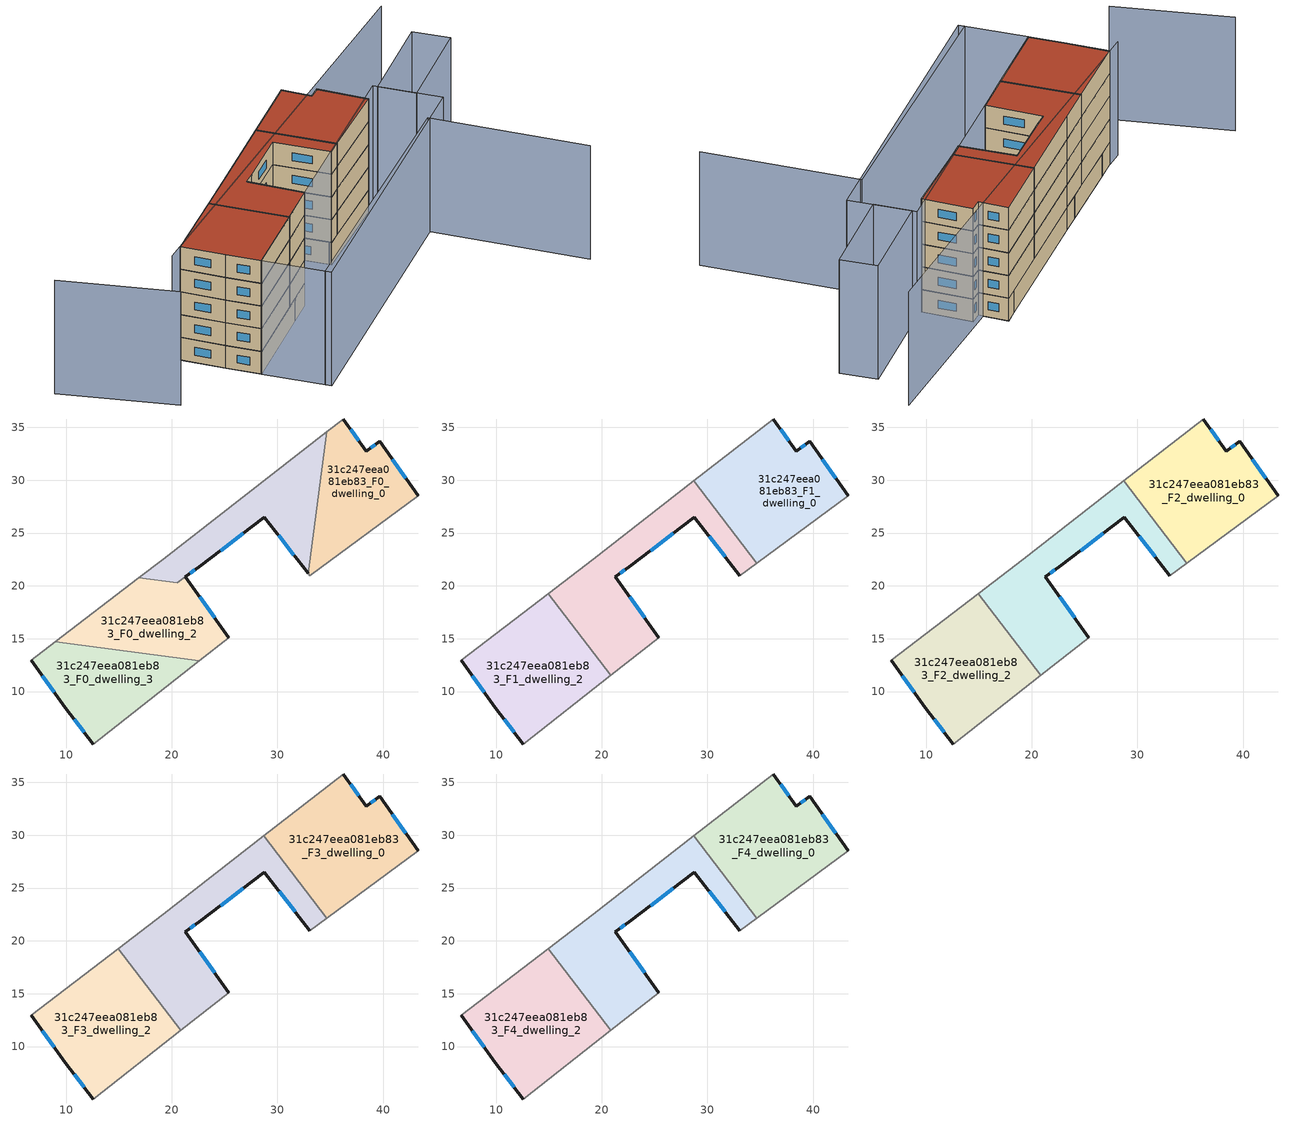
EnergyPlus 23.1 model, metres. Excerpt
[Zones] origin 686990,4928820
31c247eea081eb83_F0_dwelling_0
 floor ground (EU_floor_Construction): 43.34,28.52 39.7,33.67 38.39,32.75 36.24,35.79 34.68,34.58 32.91,21.19 33.08,20.97 z0
 wall outside (EU_wall_Construction): 36.24,35.79 38.39,32.75 39.7,33.67 43.34,28.52 z0:3
 wall adiabatic (EU_wall_Construction): 43.34,28.52 33.08,20.97 32.91,21.19 / 34.68,34.58 36.24,35.79 z0:3
 wall to 31c247eea081eb83_F0_dwelling_1 (EU_wall_Construction): 32.91,21.19 34.68,34.58 z0:3
 window (EU_Window_Construction): 38.81,33.05 39.27,33.37 / 40.88,32 42.15,30.2 / 36.94,34.8 37.69,33.74 z0.98:2.02
31c247eea081eb83_F0_dwelling_1
 floor ground (EU_floor_Construction): 32.91,21.19 34.68,34.58 19.19,22.53 16.9,20.78 20.51,20.3 22.63,21.81 28.77,26.51 z0
 wall outside (EU_wall_Construction): 32.91,21.19 28.77,26.51 22.63,21.81 21.3,20.86 z0:3
 wall adiabatic (EU_wall_Construction): 16.9,20.78 19.19,22.53 34.68,34.58 z0:3
 wall to 31c247eea081eb83_F0_dwelling_2 (EU_wall_Construction): 20.5,20.3 16.9,20.78 / 21.3,20.86 20.51,20.3 z0:3
 window (EU_Window_Construction): 31.56,22.92 30.11,24.78 / 26.77,24.99 24.62,23.34 / 22.19,21.51 21.73,21.17 z0.98:2.02
31c247eea081eb83_F0_dwelling_2
 floor ground (EU_floor_Construction): 25.41,15.1 21.3,20.86 20.51,20.3 16.9,20.78 8.97,14.7 22.6,12.9 z0
 wall outside (EU_wall_Construction): 21.3,20.86 25.41,15.1 z0:3
 wall adiabatic (EU_wall_Construction): 8.97,14.7 16.9,20.78 / 25.41,15.1 22.6,12.9 z0:3
 wall to 31c247eea081eb83_F0_dwelling_3 (EU_wall_Construction): 22.6,12.9 8.97,14.7 z0:3
 window (EU_Window_Construction): 22.63,18.99 24.07,16.98 z0.98:2.02
31c247eea081eb83_F0_dwelling_3
 floor ground (EU_floor_Construction): 22.6,12.9 8.97,14.7 6.7,12.95 9.93,8.47 12.59,5.03 z0
 wall outside (EU_wall_Construction): 12.59,5.03 9.93,8.47 6.7,12.95 z0:3
 wall adiabatic (EU_wall_Construction): 22.6,12.9 12.59,5.03 / 6.7,12.95 8.97,14.7 z0:3
 window (EU_Window_Construction): 11.72,6.15 10.79,7.36 / 8.88,9.93 7.75,11.5 z0.98:2.02
31c247eea081eb83_F1_dwelling_0
 floor to 31c247eea081eb83_F0_dwelling_0 (EU_floor_Construction): 43.34,28.52 39.7,33.67 38.39,32.75 36.24,35.79 34.68,34.58 33.28,23.99 34.68,22.15 z3
 floor to 31c247eea081eb83_F0_dwelling_1 (EU_floor_Construction): 33.28,23.99 34.68,34.58 28.72,29.95 z3
 wall outside (EU_wall_Construction): 36.24,35.79 38.39,32.75 39.7,33.67 43.34,28.52 z3:6
 wall adiabatic (EU_wall_Construction): 43.34,28.52 34.68,22.15 / 28.72,29.95 36.24,35.79 z3:6
 wall to 31c247eea081eb83_F1_dwelling_1 (EU_wall_Construction): 34.68,22.15 28.72,29.95 z3:6
 window (EU_Window_Construction): 40.88,32 42.15,30.2 / 36.94,34.8 37.69,33.74 / 38.81,33.05 39.27,33.37 z3.98:5.02
31c247eea081eb83_F1_dwelling_1
 floor to 31c247eea081eb83_F0_dwelling_0 (EU_floor_Construction): 34.68,22.15 33.28,23.99 32.91,21.19 33.08,20.97 z3
 floor to 31c247eea081eb83_F0_dwelling_1 (EU_floor_Construction): 32.91,21.19 33.28,23.99 28.72,29.95 19.19,22.53 16.9,20.78 20.5,20.3 22.63,21.81 28.77,26.51 z3
 floor to 31c247eea081eb83_F0_dwelling_2 (EU_floor_Construction): 25.41,15.1 21.3,20.86 20.51,20.3 16.9,20.78 14.93,19.27 19.49,13.31 22.6,12.9 z3
 floor to 31c247eea081eb83_F0_dwelling_3 (EU_floor_Construction): 22.6,12.9 19.49,13.31 20.85,11.53 z3
 wall outside (EU_wall_Construction): 33.08,20.97 28.77,26.51 22.63,21.81 21.3,20.86 25.41,15.1 z3:6
 wall adiabatic (EU_wall_Construction): 34.68,22.15 33.08,20.97 / 25.41,15.1 20.85,11.53 / 14.93,19.27 19.19,22.53 28.72,29.95 z3:6
 wall to 31c247eea081eb83_F1_dwelling_2 (EU_wall_Construction): 20.85,11.53 14.93,19.27 z3:6
 window (EU_Window_Construction): 31.67,22.78 30.17,24.71 / 26.77,24.99 24.62,23.34 / 22.19,21.51 21.73,21.17 / 22.63,18.99 24.07,16.98 z3.98:5.02
31c247eea081eb83_F1_dwelling_2
 floor to 31c247eea081eb83_F0_dwelling_2 (EU_floor_Construction): 19.49,13.31 14.93,19.27 8.97,14.7 z3
 floor to 31c247eea081eb83_F0_dwelling_3 (EU_floor_Construction): 20.85,11.53 19.49,13.31 8.97,14.7 6.7,12.95 9.93,8.47 12.59,5.03 z3
 wall outside (EU_wall_Construction): 12.59,5.03 9.93,8.47 6.7,12.95 z3:6
 wall adiabatic (EU_wall_Construction): 20.85,11.53 12.59,5.03 / 6.7,12.95 14.93,19.27 z3:6
 window (EU_Window_Construction): 11.72,6.15 10.79,7.36 / 8.88,9.93 7.75,11.5 z3.98:5.02
31c247eea081eb83_F2_dwelling_0
 floor to 31c247eea081eb83_F1_dwelling_0 (EU_floor_Construction): 43.34,28.52 39.7,33.67 38.39,32.75 36.24,35.79 28.72,29.95 34.68,22.15 z6
 wall outside (EU_wall_Construction): 36.24,35.79 38.39,32.75 39.7,33.67 43.34,28.52 z6:9
 wall adiabatic (EU_wall_Construction): 43.34,28.52 34.68,22.15 / 28.72,29.95 36.24,35.79 z6:9
 wall to 31c247eea081eb83_F2_dwelling_1 (EU_wall_Construction): 34.68,22.15 28.72,29.95 z6:9
 window (EU_Window_Construction): 40.88,32 42.15,30.2 / 36.94,34.8 37.69,33.74 / 38.81,33.05 39.27,33.37 z6.98:8.02
31c247eea081eb83_F2_dwelling_1
 floor to 31c247eea081eb83_F1_dwelling_1 (EU_floor_Construction): 33.08,20.97 34.68,22.15 28.72,29.95 19.19,22.53 14.93,19.27 20.85,11.53 25.41,15.1 21.3,20.86 22.63,21.81 28.77,26.51 z6
 wall outside (EU_wall_Construction): 33.08,20.97 28.77,26.51 22.63,21.81 21.3,20.86 25.41,15.1 z6:9
 wall adiabatic (EU_wall_Construction): 34.68,22.15 33.08,20.97 / 25.41,15.1 20.85,11.53 / 14.93,19.27 19.19,22.53 28.72,29.95 z6:9
 wall to 31c247eea081eb83_F2_dwelling_2 (EU_wall_Construction): 20.85,11.53 14.93,19.27 z6:9
 window (EU_Window_Construction): 31.67,22.78 30.17,24.71 / 26.77,24.99 24.62,23.34 / 22.19,21.51 21.73,21.17 / 22.63,18.99 24.07,16.98 z6.98:8.02
31c247eea081eb83_F2_dwelling_2
 floor to 31c247eea081eb83_F1_dwelling_2 (EU_floor_Construction): 20.85,11.53 14.93,19.27 6.7,12.95 9.93,8.47 12.59,5.03 z6
 wall outside (EU_wall_Construction): 12.59,5.03 9.93,8.47 6.7,12.95 z6:9
 wall adiabatic (EU_wall_Construction): 20.85,11.53 12.59,5.03 / 6.7,12.95 14.93,19.27 z6:9
 window (EU_Window_Construction): 11.72,6.15 10.79,7.36 / 8.88,9.93 7.75,11.5 z6.98:8.02
31c247eea081eb83_F3_dwelling_0
 floor to 31c247eea081eb83_F2_dwelling_0 (EU_floor_Construction): 43.34,28.52 39.7,33.67 38.39,32.75 36.24,35.79 28.72,29.95 34.68,22.15 z9
 wall outside (EU_wall_Construction): 36.24,35.79 38.39,32.75 39.7,33.67 43.34,28.52 z9:12
 wall adiabatic (EU_wall_Construction): 43.34,28.52 34.68,22.15 / 28.72,29.95 36.24,35.79 z9:12
 wall to 31c247eea081eb83_F3_dwelling_1 (EU_wall_Construction): 34.68,22.15 28.72,29.95 z9:12
 window (EU_Window_Construction): 40.88,32 42.15,30.2 / 36.94,34.8 37.69,33.74 / 38.81,33.05 39.27,33.37 z9.98:11.02
31c247eea081eb83_F3_dwelling_1
 floor to 31c247eea081eb83_F2_dwelling_1 (EU_floor_Construction): 33.08,20.97 34.68,22.15 28.72,29.95 19.19,22.53 14.93,19.27 20.85,11.53 25.41,15.1 21.3,20.86 22.63,21.81 28.77,26.51 z9
 wall outside (EU_wall_Construction): 33.08,20.97 28.77,26.51 22.63,21.81 21.3,20.86 25.41,15.1 z9:12
 wall adiabatic (EU_wall_Construction): 34.68,22.15 33.08,20.97 / 25.41,15.1 20.85,11.53 / 14.93,19.27 19.19,22.53 28.72,29.95 z9:12
 wall to 31c247eea081eb83_F3_dwelling_2 (EU_wall_Construction): 20.85,11.53 14.93,19.27 z9:12
 window (EU_Window_Construction): 31.67,22.78 30.17,24.71 / 26.77,24.99 24.62,23.34 / 22.19,21.51 21.73,21.17 / 22.63,18.99 24.07,16.98 z9.98:11.02
31c247eea081eb83_F3_dwelling_2
 floor to 31c247eea081eb83_F2_dwelling_2 (EU_floor_Construction): 20.85,11.53 14.93,19.27 6.7,12.95 9.93,8.47 12.59,5.03 z9
 wall outside (EU_wall_Construction): 12.59,5.03 9.93,8.47 6.7,12.95 z9:12
 wall adiabatic (EU_wall_Construction): 20.85,11.53 12.59,5.03 / 6.7,12.95 14.93,19.27 z9:12
 window (EU_Window_Construction): 11.72,6.15 10.79,7.36 / 8.88,9.93 7.75,11.5 z9.98:11.02
31c247eea081eb83_F4_dwelling_0
 floor to 31c247eea081eb83_F3_dwelling_0 (EU_floor_Construction): 43.34,28.52 39.7,33.67 38.39,32.75 36.24,35.79 28.72,29.95 34.68,22.15 z12
 wall outside (EU_wall_Construction): 36.24,35.79 38.39,32.75 39.7,33.67 43.34,28.52 z12:15
 wall adiabatic (EU_wall_Construction): 43.34,28.52 34.68,22.15 / 28.72,29.95 36.24,35.79 z12:15
 wall to 31c247eea081eb83_F4_dwelling_1 (EU_wall_Construction): 34.68,22.15 28.72,29.95 z12:15
 window (EU_Window_Construction): 40.88,32 42.15,30.2 / 36.94,34.8 37.69,33.74 / 38.81,33.05 39.27,33.37 z12.98:14.02
 roof outside (EU_roof_Construction): 39.7,33.67 43.34,28.52 34.68,22.15 28.72,29.95 36.24,35.79 38.39,32.75 z15
31c247eea081eb83_F4_dwelling_1
 floor to 31c247eea081eb83_F3_dwelling_1 (EU_floor_Construction): 33.08,20.97 34.68,22.15 28.72,29.95 19.19,22.53 14.93,19.27 20.85,11.53 25.41,15.1 21.3,20.86 22.63,21.81 28.77,26.51 z12
 wall outside (EU_wall_Construction): 33.08,20.97 28.77,26.51 22.63,21.81 21.3,20.86 25.41,15.1 z12:15
 wall adiabatic (EU_wall_Construction): 34.68,22.15 33.08,20.97 / 25.41,15.1 20.85,11.53 / 14.93,19.27 19.19,22.53 28.72,29.95 z12:15
 wall to 31c247eea081eb83_F4_dwelling_2 (EU_wall_Construction): 20.85,11.53 14.93,19.27 z12:15
 window (EU_Window_Construction): 31.67,22.78 30.17,24.71 / 26.77,24.99 24.62,23.34 / 22.19,21.51 21.73,21.17 / 22.63,18.99 24.07,16.98 z12.98:14.02
 roof outside (EU_roof_Construction): 28.72,29.95 34.68,22.15 33.08,20.97 28.77,26.51 22.63,21.81 21.3,20.86 25.41,15.1 20.85,11.53 14.93,19.27 19.19,22.53 z15
31c247eea081eb83_F4_dwelling_2
 floor to 31c247eea081eb83_F3_dwelling_2 (EU_floor_Construction): 20.85,11.53 14.93,19.27 6.7,12.95 9.93,8.47 12.59,5.03 z12
 wall outside (EU_wall_Construction): 12.59,5.03 9.93,8.47 6.7,12.95 z12:15
 wall adiabatic (EU_wall_Construction): 20.85,11.53 12.59,5.03 / 6.7,12.95 14.93,19.27 z12:15
 window (EU_Window_Construction): 11.72,6.15 10.79,7.36 / 8.88,9.93 7.75,11.5 z12.98:14.02
 roof outside (EU_roof_Construction): 14.93,19.27 20.85,11.53 12.59,5.03 9.93,8.47 6.7,12.95 z15
shading: -9.42,14.71 1.05,4.49 / 17.25,-0.97 46.48,21.13 / 46.48,21.13 58.29,5.51 / 56.36,45.06 4.79,11.72 / 50.59,24.01 17.72,-1.59 / 17.72,-1.59 12.53,5.08 / 12.53,5.08 45.4,30.67 / 45.4,30.67 50.59,24.01 / 45.68,30.14 55.96,38.3 / 55.96,38.3 58.85,34.65 / 58.85,34.65 48.57,26.49 / 48.57,26.49 45.68,30.14 z0:15
[Building]
EU S2 Campaign: North Axis=0; Terrain=City; Solar Distribution=FullExterior
[Site:Location]
Bologna: Latitude=44.5; Longitude=11.25; Time Zone=1; Elevation=37
[SizingPeriod:WeatherFileDays]
AnnualSizingPeriod: Begin Month=1; Begin Day of Month=1; End Month=12; End Day of Month=31; Day of Week for Start Day=Monday; Use Weather File Daylight Saving Period=No; Use Weather File Rain and Snow Indicators=No
[MATERIAL]
EU_InternalMass_Material: Roughness=MediumRough; Thickness=0.1; Conductivity=1; Density=1800; Specific Heat=900; Thermal Absorptance=0.9; Solar Absorptance=0.7; Visible Absorptance=0.7
[MATERIAL:NOMASS] Roughness=MediumRough; Thermal Absorptance=0.9; Solar Absorptance=0.7; Visible Absorptance=0.7
Name | Thermal Resistance
EU_wall_NoMass | 0.905828
EU_roof_NoMass | 0.37593
EU_floor_NoMass | 0.67114
[WINDOWMATERIAL:SIMPLEGLAZINGSYSTEM]
EU_Window_SimpleGlazing: UFactor=4.52486; Solar Heat Gain Coefficient=0.85; Visible Transmittance=0.85
[CONSTRUCTION]
EU_wall_Construction: EU_wall_NoMass
EU_roof_Construction: EU_roof_NoMass
EU_floor_Construction: EU_floor_NoMass
EU_InternalMass_Construction: EU_InternalMass_Material
EU_Window_Construction: EU_Window_SimpleGlazing
[ZONE] Type=1; Multiplier=1; Ceiling Height=autocalculate; Floor Area=autocalculate; Part of Total Floor Area=Yes
Name | Volume
31c247eea081eb83_F0_dwelling_0 | 231.346
31c247eea081eb83_F1_dwelling_0; 31c247eea081eb83_F1_dwelling_2 | 308.476
31c247eea081eb83_F2_dwelling_0; 31c247eea081eb83_F3_dwelling_0; 31c247eea081eb83_F4_dwelling_0; 31c247eea081eb83_F1_dwelling_1 | 308.487
31c247eea081eb83_F0_dwelling_1 | 230.057
31c247eea081eb83_F2_dwelling_1; 31c247eea081eb83_F3_dwelling_1; 31c247eea081eb83_F4_dwelling_1 | 308.495
31c247eea081eb83_F0_dwelling_2 | 232.693
31c247eea081eb83_F2_dwelling_2; 31c247eea081eb83_F3_dwelling_2; 31c247eea081eb83_F4_dwelling_2 | 308.481
31c247eea081eb83_F0_dwelling_3 | 231.362
[INTERNALMASS] Construction=EU_InternalMass_Construction
Name | Zone or ZoneList | Surface Area
31c247eea081eb83_F0_dwelling_0_EU_InternalMass | 31c247eea081eb83_F0_dwelling_0 | 77.1157
31c247eea081eb83_F0_dwelling_1_EU_InternalMass | 31c247eea081eb83_F0_dwelling_1 | 76.6873
31c247eea081eb83_F0_dwelling_2_EU_InternalMass | 31c247eea081eb83_F0_dwelling_2 | 77.5636
31c247eea081eb83_F0_dwelling_3_EU_InternalMass | 31c247eea081eb83_F0_dwelling_3 | 77.1206
31c247eea081eb83_F1_dwelling_0_EU_InternalMass | 31c247eea081eb83_F1_dwelling_0 | 102.829
31c247eea081eb83_F1_dwelling_1_EU_InternalMass | 31c247eea081eb83_F1_dwelling_1 | 102.832
31c247eea081eb83_F1_dwelling_2_EU_InternalMass | 31c247eea081eb83_F1_dwelling_2 | 102.827
31c247eea081eb83_F2_dwelling_0_EU_InternalMass | 31c247eea081eb83_F2_dwelling_0 | 102.829
31c247eea081eb83_F2_dwelling_1_EU_InternalMass | 31c247eea081eb83_F2_dwelling_1 | 102.832
31c247eea081eb83_F2_dwelling_2_EU_InternalMass | 31c247eea081eb83_F2_dwelling_2 | 102.827
31c247eea081eb83_F3_dwelling_0_EU_InternalMass | 31c247eea081eb83_F3_dwelling_0 | 102.829
31c247eea081eb83_F3_dwelling_1_EU_InternalMass | 31c247eea081eb83_F3_dwelling_1 | 102.832
31c247eea081eb83_F3_dwelling_2_EU_InternalMass | 31c247eea081eb83_F3_dwelling_2 | 102.827
31c247eea081eb83_F4_dwelling_0_EU_InternalMass | 31c247eea081eb83_F4_dwelling_0 | 102.829
31c247eea081eb83_F4_dwelling_1_EU_InternalMass | 31c247eea081eb83_F4_dwelling_1 | 102.832
31c247eea081eb83_F4_dwelling_2_EU_InternalMass | 31c247eea081eb83_F4_dwelling_2 | 102.827
[OTHEREQUIPMENT] Fuel Type=Electricity; Design Level Calculation Method=Watts/Area; Power per Zone Floor Area=1; Fraction Latent=0; Fraction Radiant=0; Fraction Lost=0; Carbon Dioxide Generation Rate=0; EndUse Subcategory=EU_Step8_InternalGains
Name | Zone or ZoneList or Space or SpaceList | Schedule
EU_Step8_InternalGain_31c247eea081eb83_F0_dwelling_0_f000 | 31c247eea081eb83_F0_dwelling_0 | EU_Step8_GainSchedule_31c247eea081eb83_F0_dwelling_0_f000
EU_Step8_InternalGain_31c247eea081eb83_F0_dwelling_1_f000 | 31c247eea081eb83_F0_dwelling_1 | EU_Step8_GainSchedule_31c247eea081eb83_F0_dwelling_1_f000
EU_Step8_InternalGain_31c247eea081eb83_F0_dwelling_2_f000 | 31c247eea081eb83_F0_dwelling_2 | EU_Step8_GainSchedule_31c247eea081eb83_F0_dwelling_2_f000
EU_Step8_InternalGain_31c247eea081eb83_F0_dwelling_3_f000 | 31c247eea081eb83_F0_dwelling_3 | EU_Step8_GainSchedule_31c247eea081eb83_F0_dwelling_3_f000
EU_Step8_InternalGain_31c247eea081eb83_F1_dwelling_0_f000 | 31c247eea081eb83_F1_dwelling_0 | EU_Step8_GainSchedule_31c247eea081eb83_F1_dwelling_0_f000
EU_Step8_InternalGain_31c247eea081eb83_F1_dwelling_1_f000 | 31c247eea081eb83_F1_dwelling_1 | EU_Step8_GainSchedule_31c247eea081eb83_F1_dwelling_1_f000
EU_Step8_InternalGain_31c247eea081eb83_F1_dwelling_2_f000 | 31c247eea081eb83_F1_dwelling_2 | EU_Step8_GainSchedule_31c247eea081eb83_F1_dwelling_2_f000
EU_Step8_InternalGain_31c247eea081eb83_F2_dwelling_0_f000 | 31c247eea081eb83_F2_dwelling_0 | EU_Step8_GainSchedule_31c247eea081eb83_F2_dwelling_0_f000
EU_Step8_InternalGain_31c247eea081eb83_F2_dwelling_1_f000 | 31c247eea081eb83_F2_dwelling_1 | EU_Step8_GainSchedule_31c247eea081eb83_F2_dwelling_1_f000
EU_Step8_InternalGain_31c247eea081eb83_F2_dwelling_2_f000 | 31c247eea081eb83_F2_dwelling_2 | EU_Step8_GainSchedule_31c247eea081eb83_F2_dwelling_2_f000
EU_Step8_InternalGain_31c247eea081eb83_F3_dwelling_0_f000 | 31c247eea081eb83_F3_dwelling_0 | EU_Step8_GainSchedule_31c247eea081eb83_F3_dwelling_0_f000
EU_Step8_InternalGain_31c247eea081eb83_F3_dwelling_1_f000 | 31c247eea081eb83_F3_dwelling_1 | EU_Step8_GainSchedule_31c247eea081eb83_F3_dwelling_1_f000
EU_Step8_InternalGain_31c247eea081eb83_F3_dwelling_2_f000 | 31c247eea081eb83_F3_dwelling_2 | EU_Step8_GainSchedule_31c247eea081eb83_F3_dwelling_2_f000
EU_Step8_InternalGain_31c247eea081eb83_F4_dwelling_0_f000 | 31c247eea081eb83_F4_dwelling_0 | EU_Step8_GainSchedule_31c247eea081eb83_F4_dwelling_0_f000
EU_Step8_InternalGain_31c247eea081eb83_F4_dwelling_1_f000 | 31c247eea081eb83_F4_dwelling_1 | EU_Step8_GainSchedule_31c247eea081eb83_F4_dwelling_1_f000
EU_Step8_InternalGain_31c247eea081eb83_F4_dwelling_2_f000 | 31c247eea081eb83_F4_dwelling_2 | EU_Step8_GainSchedule_31c247eea081eb83_F4_dwelling_2_f000
[ZONEVENTILATION:DESIGNFLOWRATE] Schedule=EU_AlwaysOn; Design Flow Rate Calculation Method=AirChanges/Hour; Air Changes per Hour=0.73129; Ventilation Type=Natural; Fan Pressure Rise=0; Fan Total Efficiency=1; Constant Term Coefficient=1; Temperature Term Coefficient=0; Velocity Term Coefficient=0; Velocity Squared Term Coefficient=0; Minimum Indoor Temperature=-100; Maximum Indoor Temperature=100; Delta Temperature=-100; Minimum Outdoor Temperature=-100; Maximum Outdoor Temperature=100; Maximum Wind Speed=40
Name | Zone or ZoneList or Space or SpaceList
EU_ConstantAir_31c247eea081eb83_F0_dwelling_0 | 31c247eea081eb83_F0_dwelling_0
EU_ConstantAir_31c247eea081eb83_F0_dwelling_1 | 31c247eea081eb83_F0_dwelling_1
EU_ConstantAir_31c247eea081eb83_F0_dwelling_2 | 31c247eea081eb83_F0_dwelling_2
EU_ConstantAir_31c247eea081eb83_F0_dwelling_3 | 31c247eea081eb83_F0_dwelling_3
EU_ConstantAir_31c247eea081eb83_F1_dwelling_0 | 31c247eea081eb83_F1_dwelling_0
EU_ConstantAir_31c247eea081eb83_F1_dwelling_1 | 31c247eea081eb83_F1_dwelling_1
EU_ConstantAir_31c247eea081eb83_F1_dwelling_2 | 31c247eea081eb83_F1_dwelling_2
EU_ConstantAir_31c247eea081eb83_F2_dwelling_0 | 31c247eea081eb83_F2_dwelling_0
EU_ConstantAir_31c247eea081eb83_F2_dwelling_1 | 31c247eea081eb83_F2_dwelling_1
EU_ConstantAir_31c247eea081eb83_F2_dwelling_2 | 31c247eea081eb83_F2_dwelling_2
EU_ConstantAir_31c247eea081eb83_F3_dwelling_0 | 31c247eea081eb83_F3_dwelling_0
EU_ConstantAir_31c247eea081eb83_F3_dwelling_1 | 31c247eea081eb83_F3_dwelling_1
EU_ConstantAir_31c247eea081eb83_F3_dwelling_2 | 31c247eea081eb83_F3_dwelling_2
EU_ConstantAir_31c247eea081eb83_F4_dwelling_0 | 31c247eea081eb83_F4_dwelling_0
EU_ConstantAir_31c247eea081eb83_F4_dwelling_1 | 31c247eea081eb83_F4_dwelling_1
EU_ConstantAir_31c247eea081eb83_F4_dwelling_2 | 31c247eea081eb83_F4_dwelling_2
[HVACTEMPLATE:THERMOSTAT] Constant Heating Setpoint=20; Constant Cooling Setpoint=50
EU_HeatOnly_31c247eea081eb83_F0_dwelling_0; EU_HeatOnly_31c247eea081eb83_F0_dwelling_1; EU_HeatOnly_31c247eea081eb83_F0_dwelling_2; EU_HeatOnly_31c247eea081eb83_F0_dwelling_3; EU_HeatOnly_31c247eea081eb83_F1_dwelling_0; EU_HeatOnly_31c247eea081eb83_F1_dwelling_1; EU_HeatOnly_31c247eea081eb83_F1_dwelling_2; EU_HeatOnly_31c247eea081eb83_F2_dwelling_0; EU_HeatOnly_31c247eea081eb83_F2_dwelling_1; EU_HeatOnly_31c247eea081eb83_F2_dwelling_2; EU_HeatOnly_31c247eea081eb83_F3_dwelling_0; EU_HeatOnly_31c247eea081eb83_F3_dwelling_1; EU_HeatOnly_31c247eea081eb83_F3_dwelling_2; EU_HeatOnly_31c247eea081eb83_F4_dwelling_0; EU_HeatOnly_31c247eea081eb83_F4_dwelling_1; EU_HeatOnly_31c247eea081eb83_F4_dwelling_2
[HVACTEMPLATE:ZONE:IDEALLOADSAIRSYSTEM] System Availability Schedule=EU_AlwaysOn; Maximum Heating Supply Air Temperature=50; Minimum Cooling Supply Air Temperature=13; Maximum Heating Supply Air Humidity Ratio=0.0156; Minimum Cooling Supply Air Humidity Ratio=0.0077; Heating Limit=NoLimit; Cooling Limit=NoLimit; Heating Availability Schedule=EU_AlwaysOn; Cooling Availability Schedule=EU_CoolingOff; Dehumidification Control Type=ConstantSensibleHeatRatio; Cooling Sensible Heat Ratio=0.7; Dehumidification Setpoint=60; Humidification Control Type=None; Humidification Setpoint=30; Outdoor Air Method=None; Outdoor Air Flow Rate per Person=0.00944; Outdoor Air Flow Rate per Zone Floor Area=0; Outdoor Air Flow Rate per Zone=0; Demand Controlled Ventilation Type=None; Outdoor Air Economizer Type=NoEconomizer; Heat Recovery Type=None; Sensible Heat Recovery Effectiveness=0.7; Latent Heat Recovery Effectiveness=0.65
Name | Template Thermostat
31c247eea081eb83_F0_dwelling_0 | EU_HeatOnly_31c247eea081eb83_F0_dwelling_0
31c247eea081eb83_F0_dwelling_1 | EU_HeatOnly_31c247eea081eb83_F0_dwelling_1
31c247eea081eb83_F0_dwelling_2 | EU_HeatOnly_31c247eea081eb83_F0_dwelling_2
31c247eea081eb83_F0_dwelling_3 | EU_HeatOnly_31c247eea081eb83_F0_dwelling_3
31c247eea081eb83_F1_dwelling_0 | EU_HeatOnly_31c247eea081eb83_F1_dwelling_0
31c247eea081eb83_F1_dwelling_1 | EU_HeatOnly_31c247eea081eb83_F1_dwelling_1
31c247eea081eb83_F1_dwelling_2 | EU_HeatOnly_31c247eea081eb83_F1_dwelling_2
31c247eea081eb83_F2_dwelling_0 | EU_HeatOnly_31c247eea081eb83_F2_dwelling_0
31c247eea081eb83_F2_dwelling_1 | EU_HeatOnly_31c247eea081eb83_F2_dwelling_1
31c247eea081eb83_F2_dwelling_2 | EU_HeatOnly_31c247eea081eb83_F2_dwelling_2
31c247eea081eb83_F3_dwelling_0 | EU_HeatOnly_31c247eea081eb83_F3_dwelling_0
31c247eea081eb83_F3_dwelling_1 | EU_HeatOnly_31c247eea081eb83_F3_dwelling_1
31c247eea081eb83_F3_dwelling_2 | EU_HeatOnly_31c247eea081eb83_F3_dwelling_2
31c247eea081eb83_F4_dwelling_0 | EU_HeatOnly_31c247eea081eb83_F4_dwelling_0
31c247eea081eb83_F4_dwelling_1 | EU_HeatOnly_31c247eea081eb83_F4_dwelling_1
31c247eea081eb83_F4_dwelling_2 | EU_HeatOnly_31c247eea081eb83_F4_dwelling_2
[SIZING:ZONE] Zone Cooling Design Supply Air Temperature Input Method=SupplyAirTemperature; Zone Cooling Design Supply Air Temperature=13; Zone Heating Design Supply Air Temperature Input Method=SupplyAirTemperature; Zone Heating Design Supply Air Temperature=50; Zone Cooling Design Supply Air Humidity Ratio=0.008; Zone Heating Design Supply Air Humidity Ratio=0.008; Cooling Design Air Flow Method=DesignDay; Cooling Design Air Flow Rate=0; Cooling Minimum Air Flow per Zone Floor Area=0.000762; Cooling Minimum Air Flow=0; Cooling Minimum Air Flow Fraction=0.2; Heating Design Air Flow Method=DesignDay; Heating Design Air Flow Rate=0; Heating Maximum Air Flow per Zone Floor Area=0.002032; Heating Maximum Air Flow=0.141576; Heating Maximum Air Flow Fraction=0.3; Account for Dedicated Outdoor Air System=No; Dedicated Outdoor Air System Control Strategy=NeutralSupplyAir; Dedicated Outdoor Air Low Setpoint Temperature for Design=autosize; Dedicated Outdoor Air High Setpoint Temperature for Design=autosize; Zone Load Sizing Method=Sensible Load Only No Latent Load; Zone Latent Cooling Design Supply Air Humidity Ratio Input Method=HumidityRatioDifference; Zone Cooling Design Supply Air Humidity Ratio Difference=0.005; Zone Latent Heating Design Supply Air Humidity Ratio Input Method=HumidityRatioDifference; Zone Humidification Design Supply Air Humidity Ratio Difference=0.005
31c247eea081eb83_F0_dwelling_0; 31c247eea081eb83_F0_dwelling_1; 31c247eea081eb83_F0_dwelling_2; 31c247eea081eb83_F0_dwelling_3; 31c247eea081eb83_F1_dwelling_0; 31c247eea081eb83_F1_dwelling_1; 31c247eea081eb83_F1_dwelling_2; 31c247eea081eb83_F2_dwelling_0; 31c247eea081eb83_F2_dwelling_1; 31c247eea081eb83_F2_dwelling_2; 31c247eea081eb83_F3_dwelling_0; 31c247eea081eb83_F3_dwelling_1; 31c247eea081eb83_F3_dwelling_2; 31c247eea081eb83_F4_dwelling_0; 31c247eea081eb83_F4_dwelling_1; 31c247eea081eb83_F4_dwelling_2
[SCHEDULE:CONSTANT]
Name | Hourly Value
EU_AlwaysOn | 1
EU_CoolingOff | 0
[SCHEDULE:FILE] Column Number=1; Rows to Skip at Top=0; Number of Hours of Data=8760; Column Separator=Comma; Interpolate to Timestep=No; Minutes per Item=60; Adjust Schedule for Daylight Savings=Yes
Name | File
EU_Step8_GainSchedule_31c247eea081eb83_F0_dwelling_0_f000 | ../../schedules/31c247eea081eb83/31c247eea081eb83_F0_dwelling_0_f000_gain.csv
EU_Step8_GainSchedule_31c247eea081eb83_F0_dwelling_1_f000 | ../../schedules/31c247eea081eb83/31c247eea081eb83_F0_dwelling_1_f000_gain.csv
EU_Step8_GainSchedule_31c247eea081eb83_F0_dwelling_2_f000 | ../../schedules/31c247eea081eb83/31c247eea081eb83_F0_dwelling_2_f000_gain.csv
EU_Step8_GainSchedule_31c247eea081eb83_F0_dwelling_3_f000 | ../../schedules/31c247eea081eb83/31c247eea081eb83_F0_dwelling_3_f000_gain.csv
EU_Step8_GainSchedule_31c247eea081eb83_F1_dwelling_0_f000 | ../../schedules/31c247eea081eb83/31c247eea081eb83_F1_dwelling_0_f000_gain.csv
EU_Step8_GainSchedule_31c247eea081eb83_F1_dwelling_1_f000 | ../../schedules/31c247eea081eb83/31c247eea081eb83_F1_dwelling_1_f000_gain.csv
EU_Step8_GainSchedule_31c247eea081eb83_F1_dwelling_2_f000 | ../../schedules/31c247eea081eb83/31c247eea081eb83_F1_dwelling_2_f000_gain.csv
EU_Step8_GainSchedule_31c247eea081eb83_F2_dwelling_0_f000 | ../../schedules/31c247eea081eb83/31c247eea081eb83_F2_dwelling_0_f000_gain.csv
EU_Step8_GainSchedule_31c247eea081eb83_F2_dwelling_1_f000 | ../../schedules/31c247eea081eb83/31c247eea081eb83_F2_dwelling_1_f000_gain.csv
EU_Step8_GainSchedule_31c247eea081eb83_F2_dwelling_2_f000 | ../../schedules/31c247eea081eb83/31c247eea081eb83_F2_dwelling_2_f000_gain.csv
EU_Step8_GainSchedule_31c247eea081eb83_F3_dwelling_0_f000 | ../../schedules/31c247eea081eb83/31c247eea081eb83_F3_dwelling_0_f000_gain.csv
EU_Step8_GainSchedule_31c247eea081eb83_F3_dwelling_1_f000 | ../../schedules/31c247eea081eb83/31c247eea081eb83_F3_dwelling_1_f000_gain.csv
EU_Step8_GainSchedule_31c247eea081eb83_F3_dwelling_2_f000 | ../../schedules/31c247eea081eb83/31c247eea081eb83_F3_dwelling_2_f000_gain.csv
EU_Step8_GainSchedule_31c247eea081eb83_F4_dwelling_0_f000 | ../../schedules/31c247eea081eb83/31c247eea081eb83_F4_dwelling_0_f000_gain.csv
EU_Step8_GainSchedule_31c247eea081eb83_F4_dwelling_1_f000 | ../../schedules/31c247eea081eb83/31c247eea081eb83_F4_dwelling_1_f000_gain.csv
EU_Step8_GainSchedule_31c247eea081eb83_F4_dwelling_2_f000 | ../../schedules/31c247eea081eb83/31c247eea081eb83_F4_dwelling_2_f000_gain.csv
